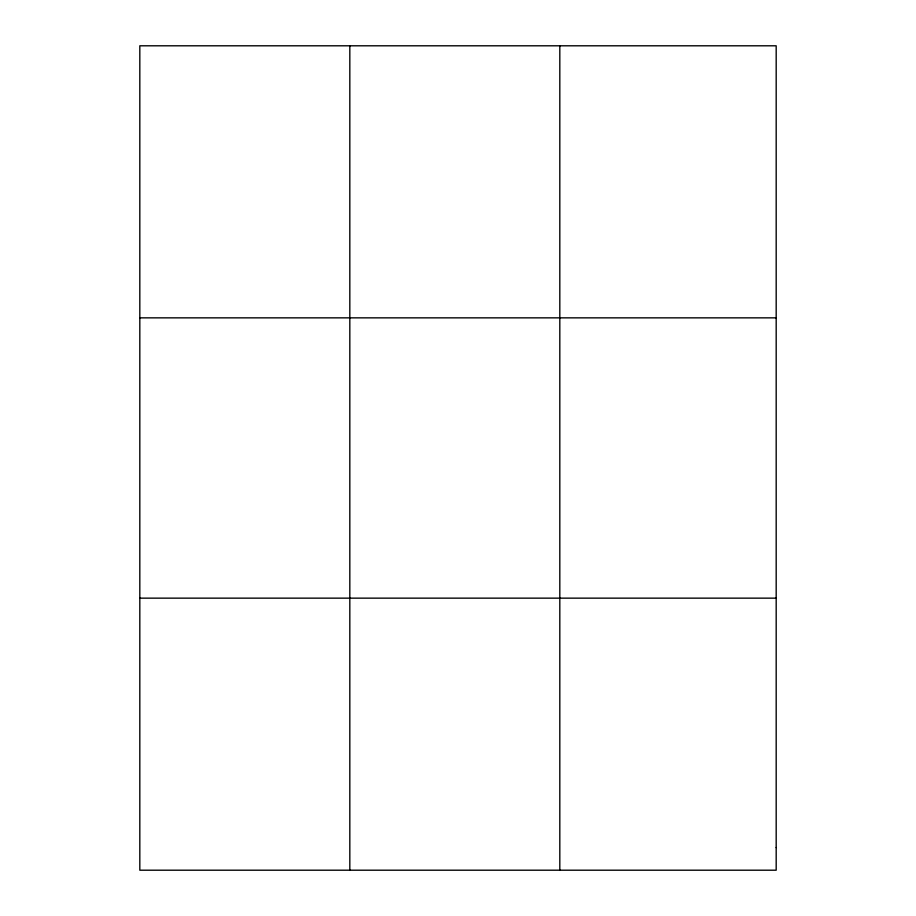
<?xml version="1.0" encoding="UTF-8"?>
<svg xmlns="http://www.w3.org/2000/svg" width="916" height="916" viewBox="0 0 916 916"><rect width="100%" height="100%" fill="white"/><g stroke="black" fill="none" stroke-linecap="round" stroke-linejoin="round"><path stroke-width="1.37" d="M349.82 45.8L349.82 870.2M559.813 45.8L559.813 870.2M139.816 317.852L776.184 317.852M139.816 598.148L776.184 598.148M776.184 847.529L776.184 870.2L139.816 870.2L139.816 45.8L776.184 45.8L776.184 847.529"/></g></svg>
